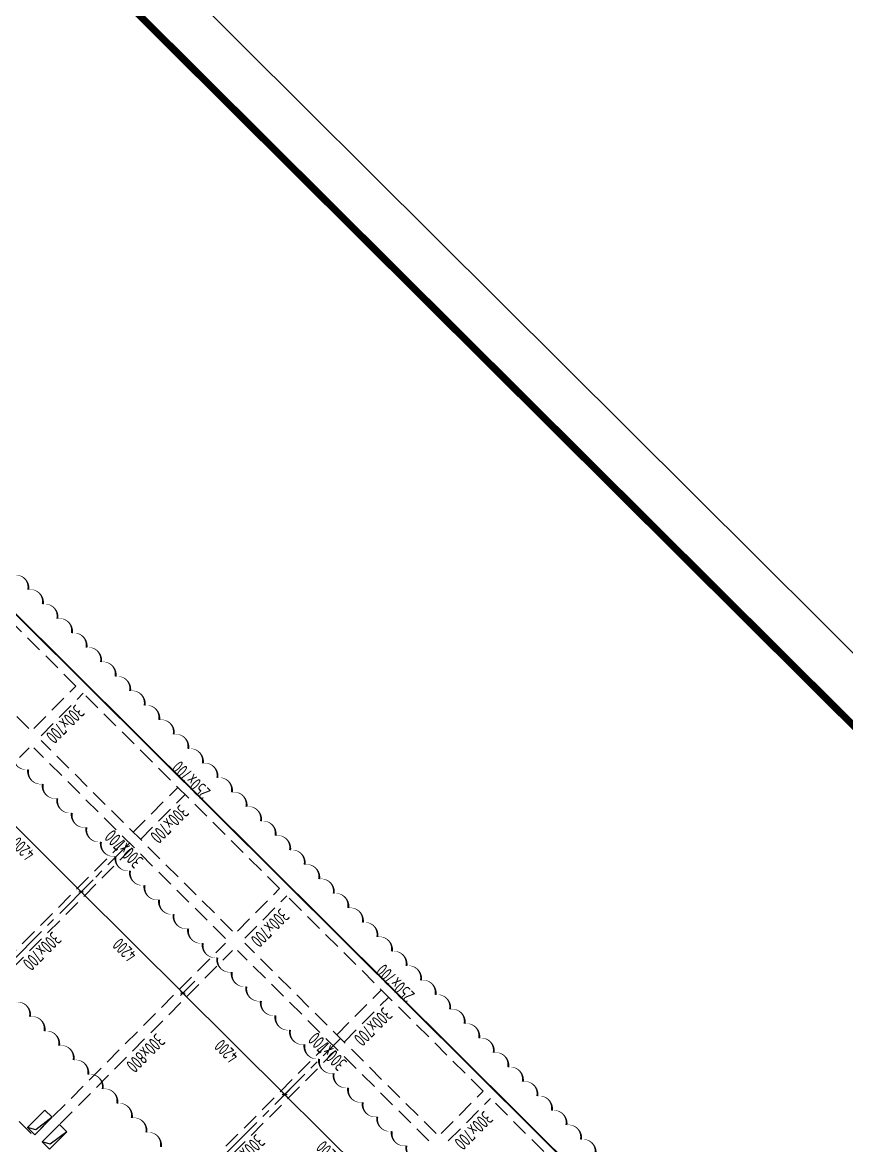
# Model space of a CAD drawing. Extents: x 517450926 to 520131079, y 3499134486 to 3500888201.
# Drawn here: x 518693773 to 518717878, y 3500160652 to 3500193493 of the extents above; entities that cross this region are included whole.
import ezdxf
from ezdxf.enums import TextEntityAlignment as Align

# ---------------------------------------------------------------- set-up
doc = ezdxf.new("R2010")
doc.units = 0
doc.header["$LTSCALE"] = 1000
doc.header["$MEASUREMENT"] = 0
doc.linetypes.add('CENTER', pattern=[2, 1.25, -0.25, 0.25, -0.25])
doc.linetypes.add('DASHED', pattern=[0.75, 0.5, -0.25])
doc.layers.get('0').update_dxf_attribs({"linetype": 'CONTINUOUS'})
doc.layers.get('Defpoints').update_dxf_attribs({"color": 2, "linetype": 'CONTINUOUS'})
doc.layers.add('0_修订云线', color=1, linetype='CONTINUOUS', plot=False)
doc.layers.add('内框', color=8, linetype='CONTINUOUS', plot=False)
for name, color, linetype in [('C-SHET-SHET', 144, 'CONTINUOUS'), ('S_AXIS', 8, 'CENTER'), ('S_AXIS_DIMS', 3, 'CONTINUOUS'), ('S_BEAM', 4, 'DASHED'), ('S_BEAM_SECD_TEXT_HORZ', 9, 'CONTINUOUS'), ('S_BEAM_TEXT_HORZ', 7, 'CONTINUOUS'), ('S_BEAM_TEXT_VERT', 41, 'CONTINUOUS'), ('S_FLOR_ENHN', 91, 'DASHED'), ('S_HOLE', 201, 'CONTINUOUS')]:
    doc.layers.add(name, color=color, linetype=linetype)
doc.styles.get("Standard").update_dxf_attribs({"font": 'Tssdeng.shx', "bigfont": 'Tssdchn.shx'})
doc.styles.add('TH-STYLE3', font='tssdeng.shx', dxfattribs={"width": 0.7, "bigfont": 'tssdchn.shx'})
doc.styles.add('样式 1', font='Tssdeng.shx', dxfattribs={"width": 0.7, "bigfont": 'Tssdchn.shx'})
doc.styles.add('黑体', font='simhei.ttf')
doc.dimstyles.new('TSSD_100_100', dxfattribs={"dimtxt": 375, "dimasz": 100, "dimexe": 100, "dimexo": 0, "dimgap": 125, "dimtad": 1, "dimdec": 1, "dimdsep": 46, "dimtxsty": 'TH-STYLE3', "dimblk": 'ARCHTICK', "dimcen": -100, "dimdle": 100, "dimclrt": 7, "dimadec": 0, "dimazin": 0, "dimtfac": 1, "dimtdec": 1, "dimtix": 1, "dimtmove": 2, "dimatfit": 3, "dimldrblk": 'ARCHTICK', "dimfxl": 0, "dimtolj": 1, "dimtzin": 0, "dimarcsym": 0})

# ---------------------------------------------------------------- blocks, each defined once
blk = doc.blocks.new('THAPE_A1L2_inner')
at = {"layer": '内框'}
blk.add_lwpolyline([(0, 0), (1261, 0), (1261, 594), (0, 594)], close=True, dxfattribs=at)
at = {"layer": '内框', "const_width": 1.4}
blk.add_lwpolyline([(25, 584), (25, 10), (1251, 10), (1251, 584)], close=True, dxfattribs=at)
at = {"layer": '内框', "style": '黑体', "width": 0.8}
blk.add_attdef('内框名称', (58.89, 599.29), '', height=8, dxfattribs=at)
blk = doc.blocks.new('SH_THAPE_A1L2')
blk.add_lwpolyline([(0, 0), (1261, 0), (1261, 594), (0, 594)], close=True)
at = {"const_width": 1.4}
blk.add_lwpolyline([(25, 584), (25, 10), (1251, 10), (1251, 584)], close=True, dxfattribs=at)
blk.add_attdef('作废标记', text='', height=400).set_placement((658, 330.5), align=Align.MIDDLE_CENTER)
blk = doc.blocks.new('_ArchTick')
at = {"color": 0, "const_width": 0.25}
blk.add_lwpolyline([(-0.53, -0.53), (0.53, 0.53)], dxfattribs=at)
blk = doc.blocks.new('*D118')
at = {"layer": 'Defpoints', "color": 0, "linetype": 'ByBlock', "transparency": 16777216}
for p in [(518702670, 3500163379), (518701445, 3500162146), (518705648, 3500160417)]:
    blk.add_point(p, dxfattribs=at)
at = {"layer": 'S_AXIS_DIMS', "color": 0, "linetype": 'ByBlock', "lineweight": -2, "transparency": 16777216}
for p, q in [((518704494, 3500159114), (518701374, 3500162217)), ((518701798, 3500162501), (518701375, 3500162075)), ((518704776, 3500159539), (518704352, 3500159114))]:
    blk.add_line(p, q, dxfattribs=at)
at = {"layer": 'S_AXIS_DIMS', "color": 0, "linetype": 'ByBlock', "lineweight": -2, "transparency": 16777216, "xscale": 100, "yscale": 100, "zscale": 100}
for p, rotation in [((518701445, 3500162146), 135.1572922653654), ((518704423, 3500159185), 315.1572922653654)]:
    blk.add_blockref('_ArchTick', p, dxfattribs=dict(at, rotation=rotation))
at = {"layer": 'S_AXIS_DIMS', "color": 7, "linetype": 'ByBlock', "transparency": 16777216, "insert": (518702714, 3500160444), "char_height": 375, "attachment_point": 5, "rotation": 135.1573, "style": 'TH-STYLE3'}
blk.add_mtext('\\A1;4200', dxfattribs=at)
blk = doc.blocks.new('*D119')
at = {"layer": 'Defpoints', "color": 0, "linetype": 'ByBlock', "transparency": 16777216}
for p in [(518699692, 3500166340), (518698467, 3500165108), (518702670, 3500163379)]:
    blk.add_point(p, dxfattribs=at)
at = {"layer": 'S_AXIS_DIMS', "color": 0, "linetype": 'ByBlock', "lineweight": -2, "transparency": 16777216}
for p, q in [((518701516, 3500162076), (518698396, 3500165179)), ((518698820, 3500165463), (518698397, 3500165037)), ((518701798, 3500162501), (518701375, 3500162075))]:
    blk.add_line(p, q, dxfattribs=at)
at = {"layer": 'S_AXIS_DIMS', "color": 0, "linetype": 'ByBlock', "lineweight": -2, "transparency": 16777216, "xscale": 100, "yscale": 100, "zscale": 100}
for p, rotation in [((518698467, 3500165108), 135.1572922653654), ((518701445, 3500162146), 315.1572922653654)]:
    blk.add_blockref('_ArchTick', p, dxfattribs=dict(at, rotation=rotation))
at = {"layer": 'S_AXIS_DIMS', "color": 7, "linetype": 'ByBlock', "transparency": 16777216, "insert": (518699736, 3500163406), "char_height": 375, "attachment_point": 5, "rotation": 135.1573, "style": 'TH-STYLE3'}
blk.add_mtext('\\A1;4200', dxfattribs=at)
blk = doc.blocks.new('*D120')
at = {"layer": 'Defpoints', "color": 0, "linetype": 'ByBlock', "transparency": 16777216}
for p in [(518696785, 3500169373), (518695489, 3500168070), (518699692, 3500166340)]:
    blk.add_point(p, dxfattribs=at)
at = {"layer": 'S_AXIS_DIMS', "color": 0, "linetype": 'ByBlock', "lineweight": -2, "transparency": 16777216}
for p, q in [((518698538, 3500165037), (518695418, 3500168140)), ((518695842, 3500168424), (518695419, 3500167999)), ((518698820, 3500165463), (518698397, 3500165037))]:
    blk.add_line(p, q, dxfattribs=at)
at = {"layer": 'S_AXIS_DIMS', "color": 0, "linetype": 'ByBlock', "lineweight": -2, "transparency": 16777216, "xscale": 100, "yscale": 100, "zscale": 100}
for p, rotation in [((518695489, 3500168070), 135.1572922653654), ((518698467, 3500165108), 315.1572922653654)]:
    blk.add_blockref('_ArchTick', p, dxfattribs=dict(at, rotation=rotation))
at = {"layer": 'S_AXIS_DIMS', "color": 7, "linetype": 'ByBlock', "transparency": 16777216, "insert": (518696758, 3500166367), "char_height": 375, "attachment_point": 5, "rotation": 135.1573, "style": 'TH-STYLE3'}
blk.add_mtext('\\A1;4200', dxfattribs=at)
blk = doc.blocks.new('*D121')
at = {"layer": 'Defpoints', "color": 0, "linetype": 'ByBlock', "transparency": 16777216}
for p in [(518693737, 3500172264), (518692511, 3500171031), (518696785, 3500169373)]:
    blk.add_point(p, dxfattribs=at)
at = {"layer": 'S_AXIS_DIMS', "color": 0, "linetype": 'ByBlock', "lineweight": -2, "transparency": 16777216}
for p, q in [((518695560, 3500167999), (518692440, 3500171102)), ((518692864, 3500171386), (518692441, 3500170960)), ((518695842, 3500168424), (518695419, 3500167999))]:
    blk.add_line(p, q, dxfattribs=at)
at = {"layer": 'S_AXIS_DIMS', "color": 0, "linetype": 'ByBlock', "lineweight": -2, "transparency": 16777216, "xscale": 100, "yscale": 100, "zscale": 100}
for p, rotation in [((518692511, 3500171031), 135.1572922653654), ((518695489, 3500168070), 315.1572922653654)]:
    blk.add_blockref('_ArchTick', p, dxfattribs=dict(at, rotation=rotation))
at = {"layer": 'S_AXIS_DIMS', "color": 7, "linetype": 'ByBlock', "transparency": 16777216, "insert": (518693780, 3500169329), "char_height": 375, "attachment_point": 5, "rotation": 135.1573, "style": 'TH-STYLE3'}
blk.add_mtext('\\A1;4200', dxfattribs=at)
blk = doc.blocks.new('*D267')
at = {"layer": 'Defpoints', "color": 0, "transparency": 16777216}
for p in [(518669878, 3500184742), (518719672, 3500134322), (518720742, 3500133901), (518715548, 3500127828), (518751217, 3500103849)]:
    blk.add_point(p, dxfattribs=at)
at = {"layer": 'S_AXIS_DIMS', "color": 0, "lineweight": -2, "transparency": 16777216}
blk.add_arc((518720860, 3500134039), 1222, 135.1573, 229.4593, dxfattribs=at)
at = {"layer": 'S_AXIS_DIMS', "color": 0, "lineweight": -2, "transparency": 16777216, "xscale": 100, "yscale": 100, "zscale": 100}
for p, rotation in [((518719994, 3500134901), 45.15729226451204), ((518720066, 3500133111), 319.4592519570663)]:
    blk.add_blockref('_ArchTick', p, dxfattribs=dict(at, rotation=rotation))
at = {"layer": 'S_AXIS_DIMS', "color": 7, "transparency": 16777216, "insert": (518719327, 3500133977), "char_height": 375, "attachment_point": 5, "rotation": 92.3083, "style": 'TH-STYLE3'}
blk.add_mtext('\\A1;94°', dxfattribs=at)
blk = doc.blocks.new('*D269')
at = {"layer": 'Defpoints', "color": 0, "transparency": 16777216}
for p in [(518669878, 3500184742), (518695991, 3500158014), (518696924, 3500157601, 0), (518691015, 3500152120, 0), (518751217, 3500103849)]:
    blk.add_point(p, dxfattribs=at)
at = {"layer": 'S_AXIS_DIMS', "color": 0, "lineweight": -2, "transparency": 16777216}
blk.add_arc((518697051, 3500157718), 1100, 135.1573, 222.8453, dxfattribs=at)
at = {"layer": 'S_AXIS_DIMS', "color": 0, "lineweight": -2, "transparency": 16777216, "xscale": 100, "yscale": 100, "zscale": 100}
for p, rotation in [((518696271, 3500158494), 45.15729226459322), ((518696244, 3500156970), 312.8453472691643)]:
    blk.add_blockref('_ArchTick', p, dxfattribs=dict(at, rotation=rotation))
at = {"layer": 'S_AXIS_DIMS', "color": 7, "transparency": 16777216, "insert": (518695638, 3500157743), "char_height": 375, "attachment_point": 5, "rotation": 89.0013, "style": 'TH-STYLE3'}
blk.add_mtext('\\A1;88°', dxfattribs=at)
blk = doc.blocks.new('*D276')
at = {"layer": 'Defpoints', "color": 0, "transparency": 16777216}
for p in [(518696045, 3500174585), (518670596, 3500160553), (518677995, 3500157366), (518677569, 3500156361), (518674659, 3500153081)]:
    blk.add_point(p, dxfattribs=at)
at = {"layer": 'S_AXIS_DIMS', "color": 0, "lineweight": -2, "transparency": 16777216}
blk.add_arc((518677789, 3500156229), 1156, 45.1573, 148.9904, dxfattribs=at)
at = {"layer": 'S_AXIS_DIMS', "color": 0, "lineweight": -2, "transparency": 16777216, "xscale": 100, "yscale": 100, "zscale": 100}
for p, rotation in [((518678605, 3500157048), 315.1572922631937), ((518676799, 3500156824), 238.990403903446)]:
    blk.add_blockref('_ArchTick', p, dxfattribs=dict(at, rotation=rotation))
at = {"layer": 'S_AXIS_DIMS', "color": 7, "transparency": 16777216, "insert": (518677686, 3500157066), "char_height": 375, "attachment_point": 5, "rotation": 187.0738, "style": 'TH-STYLE3'}
blk.add_mtext('\\A1;104°', dxfattribs=at)

msp = doc.modelspace()

# ---------------------------------------------------------------- linework, layer by layer
at = {"layer": '0_修订云线'}
for points in [[(518693517.8622, 3500177328.493, 0, 60, -0.52056705), (518693943.2894, 3500176905.3953, 0, 60, -0.52056705), (518694368.7166, 3500176482.2975, 0, 60, -0.52056705), (518694794.1438, 3500176059.1998, 0, 60, -0.52056705), (518695219.571, 3500175636.102, 0, 60, -0.52056705), (518695644.9981, 3500175213.0043, 0, 60, -0.52056705), (518696070.4253, 3500174789.9065, 0, 60, -0.52056705), (518696495.8525, 3500174366.8088, 0, 60, -0.52056705), (518696921.2797, 3500173943.711, 0, 60, -0.52056705), (518697346.7069, 3500173520.6133, 0, 60, -0.52056705), (518697772.1341, 3500173097.5155, 0, 60, -0.52056705), (518698197.5613, 3500172674.4178, 0, 60, -0.52056705), (518698622.9885, 3500172251.32, 0, 60, -0.52056705), (518699048.4156, 3500171828.2223, 0, 60, -0.52056705), (518699473.8428, 3500171405.1245, 0, 60, -0.52056705), (518699899.27, 3500170982.0268, 0, 60, -0.52056705), (518700324.6972, 3500170558.929, 0, 60, -0.52056705), (518700750.1244, 3500170135.8312, 0, 60, -0.52056705), (518701175.5516, 3500169712.7335, 0, 60, -0.52056705), (518701600.9788, 3500169289.6357, 0, 60, -0.52056705), (518702026.406, 3500168866.538, 0, 60, -0.52056705), (518702451.8331, 3500168443.4402, 0, 60, -0.52056705), (518702877.2603, 3500168020.3425, 0, 60, -0.52056705), (518703302.6875, 3500167597.2447, 0, 60, -0.52056705), (518703728.1147, 3500167174.147, 0, 60, -0.52056705), (518704153.5419, 3500166751.0492, 0, 60, -0.52056705), (518704578.9691, 3500166327.9515, 0, 60, -0.52056705), (518705004.3963, 3500165904.8537, 0, 60, -0.52056705), (518705429.8235, 3500165481.756, 0, 60, -0.52056705), (518705855.2506, 3500165058.6582, 0, 60, -0.52056705), (518706280.6778, 3500164635.5605, 0, 60, -0.52056705), (518706706.105, 3500164212.4627, 0, 60, -0.52056705), (518707131.5322, 3500163789.365, 0, 60, -0.52056705), (518707556.9594, 3500163366.2672, 0, 60, -0.52056705), (518707982.3866, 3500162943.1694, 0, 60, -0.52056705), (518708407.8138, 3500162520.0717, 0, 60, -0.52056705), (518708833.2409, 3500162096.9739, 0, 60, -0.52056705), (518709258.6681, 3500161673.8762, 0, 60, -0.52056705), (518709684.0953, 3500161250.7784, 0, 60, -0.52056705), (518710109.5225, 3500160827.6807, 0, 60, -0.52056705), (518710534.9497, 3500160404.5829, 0, 60, -0.52056705)], [(518705428.5825, 3500160225.8017, 0, 60, -0.52056705), (518705003.1553, 3500160648.8994, 0, 60, -0.52056705), (518704577.7281, 3500161071.9972, 0, 60, -0.52056705), (518704152.301, 3500161495.0949, 0, 60, -0.52056705), (518703726.8738, 3500161918.1927, 0, 60, -0.52056705), (518703301.4466, 3500162341.2904, 0, 60, -0.52056705), (518702876.0194, 3500162764.3882, 0, 60, -0.52056705), (518702450.5922, 3500163187.486, 0, 60, -0.52056705), (518702025.165, 3500163610.5837, 0, 60, -0.52056705), (518701599.7378, 3500164033.6815, 0, 60, -0.52056705), (518701174.3107, 3500164456.7792, 0, 60, -0.52056705), (518700748.8835, 3500164879.877, 0, 60, -0.52056705), (518700323.4563, 3500165302.9747, 0, 60, -0.52056705), (518699898.0291, 3500165726.0725, 0, 60, -0.52056705), (518699472.6019, 3500166149.1702, 0, 60, -0.52056705), (518699047.1747, 3500166572.268, 0, 60, -0.52056705), (518698621.7475, 3500166995.3657, 0, 60, -0.52056705), (518698196.3203, 3500167418.4635, 0, 60, -0.52056705), (518697770.8932, 3500167841.5612, 0, 60, -0.52056705), (518697345.466, 3500168264.659, 0, 60, -0.52056705), (518696920.0388, 3500168687.7567, 0, 60, -0.52056705), (518696494.6116, 3500169110.8545, 0, 60, -0.52056705), (518696069.1844, 3500169533.9522, 0, 60, -0.52056705), (518695643.7572, 3500169957.05, 0, 60, -0.52056705), (518695218.33, 3500170380.1478, 0, 60, -0.52056705), (518694792.9028, 3500170803.2455, 0, 60, -0.52056705), (518694367.4757, 3500171226.3433, 0, 60, -0.52056705), (518693942.0485, 3500171649.441, 0, 60, -0.52056705), (518693516.6213, 3500172072.5388, 0, 60, -0.52056705)], [(518693568.1019, 3500164842.6004, 0, 60, -0.52056705), (518693993.5291, 3500164419.5027, 0, 60, -0.52056705), (518694418.9563, 3500163996.4049, 0, 60, -0.52056705), (518694844.3835, 3500163573.3072, 0, 60, -0.52056705), (518695269.8106, 3500163150.2094, 0, 60, -0.52056705), (518695695.2378, 3500162727.1117, 0, 60, -0.52056705), (518696120.665, 3500162304.0139, 0, 60, -0.52056705), (518696546.0922, 3500161880.9162, 0, 60, -0.52056705), (518696971.5194, 3500161457.8184, 0, 60, -0.52056705), (518697396.9466, 3500161034.7207, 0, 60, -0.52056705), (518697822.3738, 3500160611.6229, 0, 60, -0.52056705)]]:
    msp.add_lwpolyline(points, format="xyseb", dxfattribs=at)
at = {"layer": 'S_AXIS'}
for p, q in [((518680759.3145, 3500153258.874), (518696907.5454, 3500169496.0117)), ((518696924.317, 3500157600.734), (518703075.0749, 3500163785.3567))]:
    msp.add_line(p, q, dxfattribs=at)
at = {"layer": 'S_BEAM', "linetype": 'Continuous'}
msp.add_line((518713667.1493, 3500156213.0083), (518677754.0043, 3500191929.5103), dxfattribs=at)
at = {"layer": 'S_BEAM'}
for p, q in [((518695339.2986, 3500174087.9178), (518689596.0316, 3500179799.7374)), ((518693963.8426, 3500172846.7002), (518688397.8369, 3500178382.2292)), ((518694105.2634, 3500172847.0885), (518695339.2986, 3500174087.9178)), ((518694317.977, 3500172635.5396), (518695552.0122, 3500173876.3689)), ((518701295.2792, 3500168164.5492), (518695552.0122, 3500173876.3689)), ((518699919.8233, 3500166923.3317), (518694318.3653, 3500172494.1188)), ((518688394.6085, 3500166679.559), (518693965.3956, 3500172281.0169)), ((518699708.2744, 3500166710.6181), (518694106.8164, 3500172281.4052)), ((518697012.7375, 3500169814.4997), (518698317.2889, 3500171126.2335)), ((518697225.4511, 3500169602.9508), (518698530.0025, 3500170914.6846)), ((518691124.6271, 3500163893.9713), (518696801.1886, 3500169601.7861)), ((518691337.3407, 3500163682.4225), (518697013.9022, 3500169390.2372)), ((518700061.2441, 3500166923.7199), (518701295.2792, 3500168164.5492)), ((518700273.9577, 3500166712.171), (518701507.9928, 3500167953.0004)), ((518707251.2598, 3500162241.1807), (518701507.9928, 3500167953.0004)), ((518694031.7129, 3500161002.8034), (518688430.2549, 3500166573.5904)), ((518694137.8755, 3500160967.7393), (518699708.6626, 3500166569.1973)), ((518705875.8039, 3500160999.9632), (518700274.3459, 3500166570.7502)), ((518694350.5891, 3500160756.1904), (518699921.3762, 3500166357.6484)), ((518705664.255, 3500160787.2496), (518700062.797, 3500166358.0367)), ((518702968.7181, 3500163891.1311), (518704273.2695, 3500165202.865)), ((518703181.4317, 3500163679.5823), (518704485.9831, 3500164991.3161)), ((518697080.6077, 3500157970.6028), (518702757.1692, 3500163678.4176)), ((518697293.3213, 3500157759.0539), (518702969.8828, 3500163466.8687)), ((518706017.2247, 3500161000.3514), (518707251.2598, 3500162241.1807)), ((518706229.9383, 3500160788.8025), (518707463.9734, 3500162029.6318)), ((518713278.145, 3500156247.2959), (518707463.9734, 3500162029.6318))]:
    msp.add_line(p, q, dxfattribs=at)
at = {"layer": 'S_FLOR_ENHN', "linetype": 'ByBlock', "const_width": 50}
msp.add_lwpolyline([(518727492.3888, 3500104243.0626), (518739156.1842, 3500092643.1326), (518745961.0064, 3500099485.4198), (518745145.9569, 3500100296.7117), (518756886.5669, 3500112101.9616), (518724908.6234, 3500143904.8094), (518725649.0444, 3500144649.307), (518718629.4959, 3500151630.4199), (518713781.5008, 3500146755.7334), (518709137.254, 3500151374.5505), (518713808.9584, 3500156071.9757), (518677754.0043, 3500191929.5103), (518669990.1605, 3500184122.9214), (518661608.9242, 3500168566.9861), (518675983.547, 3500154271.0719), (518677393.8728, 3500155689.1625), (518688454.9796, 3500144688.621), (518687820.3249, 3500144050.472), (518709977.9909, 3500122014.1307), (518710612.6456, 3500122652.2796), (518724758.0997, 3500108584.2793), (518724758.0997, 3500108584.2794), (518728303.3262, 3500105058.4648)], dxfattribs=at)
at = {"layer": 'S_HOLE'}
for points in [[(518694137.8755, 3500160967.7393), (518693925.1572, 3500161179.2929), (518694432.7967, 3500161689.7273), (518694645.515, 3500161478.1738)], [(518694563.3074, 3500160544.6368), (518694350.5891, 3500160756.1905), (518694858.3067, 3500161266.7034), (518695071.0251, 3500161055.1498)]]:
    msp.add_lwpolyline(points, close=True, dxfattribs=at)
for points in [[(518694645.515, 3500161478.1738), (518694161.4427, 3500161112.4535), (518693925.1572, 3500161179.293)], [(518695070.4796, 3500161054.604), (518694584.5358, 3500160691.6772), (518694350.5891, 3500160756.1905)]]:
    msp.add_lwpolyline(points, dxfattribs=at)

# ---------------------------------------------------------------- block references
at = {"layer": 'C-SHET-SHET', "xscale": 150, "yscale": 150, "zscale": 150, "rotation": 135.1572922948761}
msp.add_blockref('SH_THAPE_A1L2', (518787053.6051, 3500106450.4975), dxfattribs=at)
at = {"layer": '内框', "xscale": 150, "yscale": 150, "zscale": 150, "rotation": 135.1572922948763}
msp.add_blockref('THAPE_A1L2_inner', (518787053.6051, 3500106450.4975), dxfattribs=at)

# ---------------------------------------------------------------- texts
at = {"layer": 'S_BEAM_SECD_TEXT_HORZ', "linetype": 'Continuous', "width": 0.7}
for s, rotation, style, p in [('250x700', 135.15728815, 'TH-STYLE3', (518698842.9218, 3500171477.4963)), ('300x700', 225.15729781, '样式 1', (518697931.963, 3500170187.2491)), ('300x700', 225.15729781, '样式 1', (518694203.317, 3500166473.5272)), ('250x700', 135.15728815, 'TH-STYLE3', (518704816.6285, 3500165536.4987)), ('300x700', 225.15729781, '样式 1', (518703887.9437, 3500164263.8806)), ('300x700', 225.15729781, '样式 1', (518700159.2976, 3500160550.1587))]:
    msp.add_text(s, height=400, rotation=rotation, dxfattribs=dict(at, style=style)).set_placement(p, align=Align.CENTER)
at = {"layer": 'S_BEAM_TEXT_HORZ', "linetype": 'Continuous', "style": '样式 1', "width": 0.7}
for p in [(518696879.0769, 3500169467.3875), (518702835.0575, 3500163544.019)]:
    msp.add_text('300x700', height=400, rotation=135.15728815, dxfattribs=at).set_placement(p, align=Align.CENTER)
at = {"layer": 'S_BEAM_TEXT_VERT', "linetype": 'Continuous', "style": '样式 1', "width": 0.7}
for s, p in [('300x700', (518694881.2888, 3500173110.9038)), ('300x700', (518700872.7217, 3500167152.277)), ('300x800', (518697234.5871, 3500163494.1122)), ('300x700', (518706828.7023, 3500161228.9085))]:
    msp.add_text(s, height=400, rotation=225.15729781, dxfattribs=at).set_placement(p, align=Align.CENTER)

# ---------------------------------------------------------------- dimensions: what is measured, and where the dimension line sits
at = {"layer": 'S_AXIS_DIMS'}
for base, line1, line2, picture, middle in [((518719671.8957, 3500134322.4546), ((518751216.9937, 3500103848.5721), (518669878.1449, 3500184742.0486)), ((518715547.7948, 3500127828.1347), (518720741.8175, 3500133900.8033)), '*D267', (518719327.3411, 3500133977.3902)), ((518695991.0166, 3500158014.2915), ((518751216.9937, 3500103848.5721), (518669878.1449, 3500184742.0486)), ((518691015.4533, 3500152120.3731, -0.0337), (518696924.317, 3500157600.734, 0)), '*D269', (518695638.1241, 3500157742.7359)), ((518677994.8265, 3500157366.4402), ((518677568.8047, 3500156361.3967), (518670595.6161, 3500160552.9009)), ((518696045.0438, 3500174584.8318), (518674659.4405, 3500153081.4865)), '*D276', (518677685.5908, 3500157065.9035))]:
    dim = msp.add_angular_dim_2l(base=base, line1=line1, line2=line2, dimstyle='TSSD_100_100', dxfattribs=at)
    dim.commit()
    dim.dimension.update_dxf_attribs({"geometry": picture, "text_midpoint": middle})
at = {"layer": 'S_AXIS_DIMS', "linetype": 'ByBlock'}
for base, p1, p2, picture, middle in [((518692511.049, 3500171031.3801), (518696785.0197, 3500169372.8114), (518693736.5131, 3500172263.5911), '*D121', (518693779.6808, 3500169328.9613)), ((518695489.0394, 3500168069.6958), (518699692.4937, 3500166340.2225), (518696785.0197, 3500169372.8114), '*D120', (518696757.6711, 3500166367.277)), ((518698467.0297, 3500165108.0115), (518702670.484, 3500163378.5383), (518699692.4937, 3500166340.2225), '*D119', (518699735.6614, 3500163405.5927)), ((518701445.02, 3500162146.3273), (518705648.4743, 3500160416.854), (518702670.484, 3500163378.5383), '*D118', (518702713.6517, 3500160443.9085))]:
    dim = msp.add_linear_dim(base=base, p1=p1, p2=p2, angle=135.15729227, dimstyle='TSSD_100_100', dxfattribs=at)
    dim.commit()
    dim.dimension.update_dxf_attribs({"geometry": picture, "text_midpoint": middle})

doc.saveas('drawing.dxf')
